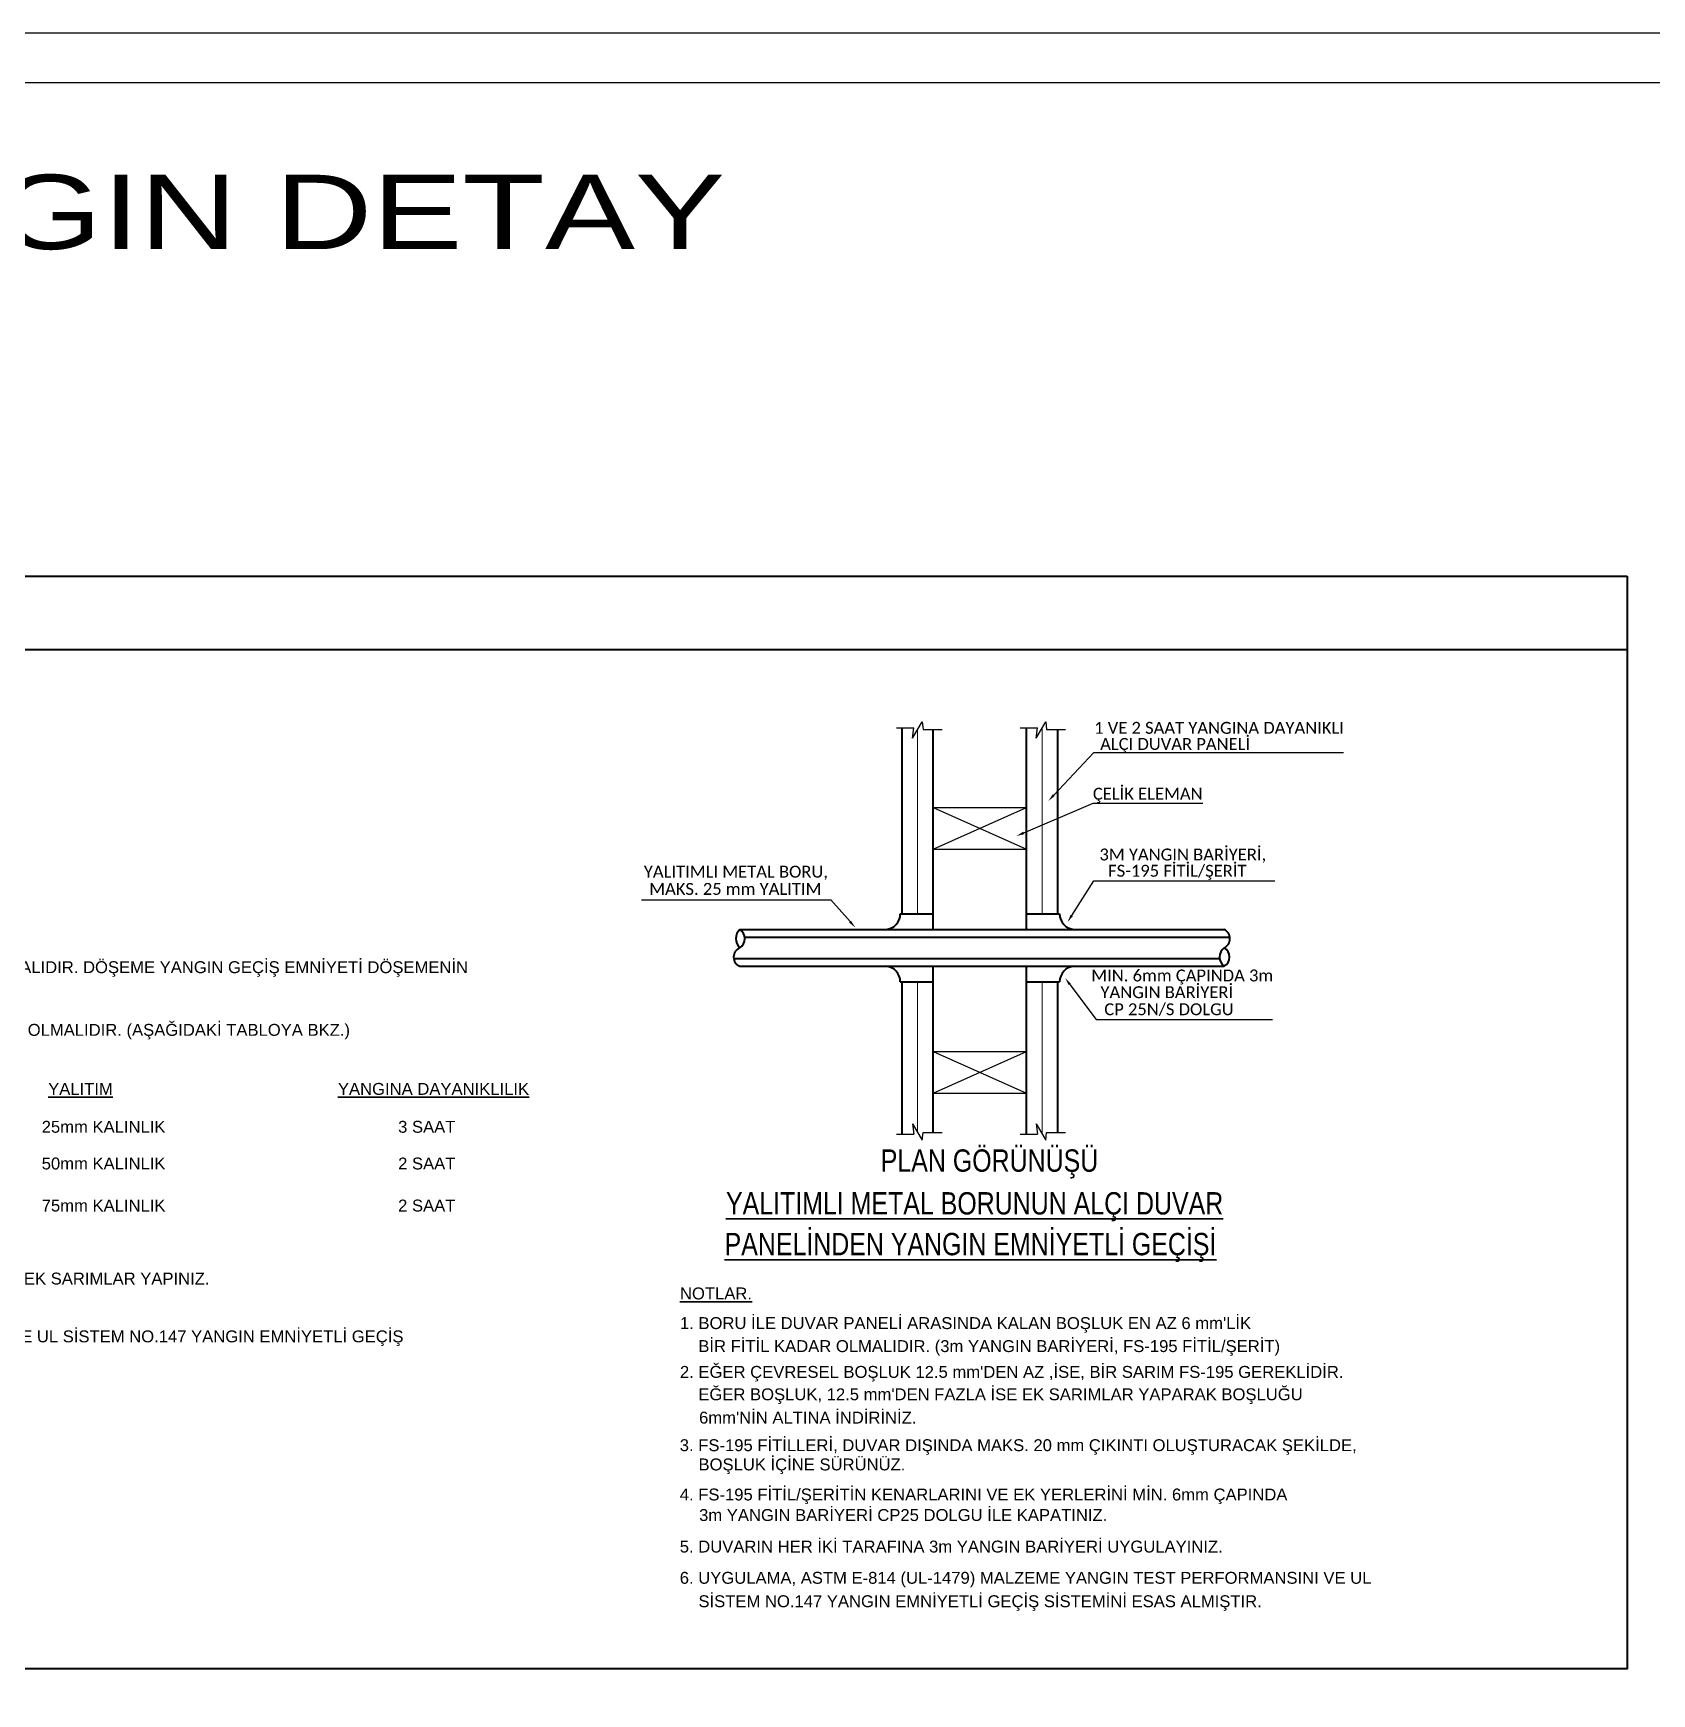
# Model space of a CAD drawing. Header units: centimetres. Extents: x 394264 to 551709, y 50011 to 59011.
# Drawn here: x 542932 to 546197, y 55663 to 59011 of the extents above; entities that cross this region are included whole.
import ezdxf
from ezdxf.enums import TextEntityAlignment as Align

# ---------------------------------------------------------------- set-up
doc = ezdxf.new("R2010")
doc.units = ezdxf.units.CM
doc.linetypes.add('DASHDOT', pattern=[25.4, 12.7, -6.35, 0, -6.35])
for name, color, linetype, lineweight in [('0-KRCN-IST-YAZI', 81, 'Continuous', 30), ('0-KRCN-YNG-DETAY-13', 21, 'Continuous', 25), ('0-KRCN-YNG-DETAY-25', 4, 'Continuous', 25), ('0-KRCN-YNG-DETAY-40', 3, 'Continuous', 40), ('0-KRCN-YNG-DETAY-YAZI', 71, 'Continuous', 35), ('0-KRCN-YNG-DETAY-ÇERÇEVE', 71, 'Continuous', 40), ('0-KRCN-YNG-YAZI', 71, 'Continuous', 35), ('0-KRCN-Z-ANTET', 71, 'Continuous', 30)]:
    doc.layers.add(name, color=color, linetype=linetype, lineweight=lineweight)
doc.styles.add('KATMAN YAZI STİLİ', font='calibri.ttf')
doc.styles.get("Standard").update_dxf_attribs({"font": 'arial.ttf'})
doc.styles.add('TROMANT', font='arial.ttf', dxfattribs={"width": 0.8})

# ---------------------------------------------------------------- blocks, each defined once
blk = doc.blocks.new('G$CC0866DBE')
at = {"layer": '0-KRCN-YNG-DETAY-13', "linetype": 'DASHDOT', "lineweight": 0, "ltscale": 20}
for p, q in [((4093.7, -340.6, 58309.8), (4093.7, -154.9, 58309.8)), ((4219.4, -340.6, 58309.8), (4219.4, -152.9, 58309.8)), ((4093.7, -560.7, 58309.8), (4093.7, -409, 58309.8)), ((4219.4, -562.8, 58309.8), (4219.4, -409, 58309.8))]:
    blk.add_line(p, q, dxfattribs=at)
at = {"layer": '0-KRCN-YNG-DETAY-13'}
for p, q in [((4231.1, -220.8, 58309.8), (4271.4, -177.7, 58309.8)), ((4271.4, -177.7, 58309.8), (4523.2, -177.7, 58309.8)), ((4200.8, -258.9, 58309.8), (4270.6, -229.1, 58309.8)), ((4270.6, -229.1, 58309.8), (4381.2, -229.1, 58309.8)), ((4249.1, -342.1, 58309.8), (4271.4, -307.1, 58309.8)), ((4271.4, -307.1, 58309.8), (4454, -307.1, 58309.8)), ((3815.4, -326.4, 58309.8), (4006.1, -326.4, 58309.8)), ((4006.1, -326.4, 58309.8), (4025.6, -348.3, 58309.8)), ((4247.3, -411.6, 58309.8), (4273.8, -446.9, 58309.8)), ((4273.8, -446.9, 58309.8), (4451.7, -446.9, 58309.8))]:
    blk.add_line(p, q, dxfattribs=at)
for points in [[(4232, -221.7, 58309.8), (4230.1, -219.9, 58309.8), (4225.6, -226.7, 58309.8)], [(4201.3, -260.2, 58309.8), (4200.2, -257.7, 58309.8), (4193.4, -262.1, 58309.8)], [(4026.6, -347.5, 58309.8), (4024.6, -349.2, 58309.8), (4030.9, -354.3, 58309.8)], [(4250.3, -342.8, 58309.8), (4248, -341.4, 58309.8), (4244.9, -348.9, 58309.8)], [(4246.2, -412.4, 58309.8), (4248.3, -410.8, 58309.8), (4242.5, -405.2, 58309.8)]]:
    blk.add_solid(points, dxfattribs=at)
at = {"layer": '0-KRCN-YNG-DETAY-25'}
for p, q in [((4088.7, -163.5, 58309.8), (4098.4, -146.8, 58309.8)), ((4098.4, -146.8, 58309.8), (4099.3, -154.7, 58309.8)), ((4213.3, -163.5, 58309.8), (4222.9, -146.8, 58309.8)), ((4222.9, -146.8, 58309.8), (4223.8, -154.7, 58309.8)), ((4072.5, -153, 58309.8), (4089.9, -153, 58309.8)), ((4088.7, -163.5, 58309.8), (4089.9, -153, 58309.8)), ((4099.3, -154.7, 58309.8), (4118.4, -154.7, 58309.8)), ((4197.1, -153, 58309.8), (4214.5, -153, 58309.8)), ((4213.3, -163.5, 58309.8), (4214.5, -153, 58309.8)), ((4223.8, -154.7, 58309.8), (4243, -154.7, 58309.8)), ((4109.4, -233.4, 58309.8), (4203.7, -275.4, 58309.8)), ((4109.4, -275.4, 58309.8), (4203.7, -233.4, 58309.8)), ((4109.4, -233.4, 58309.8), (4203.7, -233.4, 58309.8)), ((4109.4, -275.4, 58309.8), (4203.7, -275.4, 58309.8)), ((4109.4, -479.4, 58309.8), (4203.7, -479.4, 58309.8)), ((4109.4, -521.4, 58309.8), (4203.7, -479.4, 58309.8)), ((4109.4, -479.4, 58309.8), (4203.7, -521.4, 58309.8)), ((4109.4, -521.4, 58309.8), (4203.7, -521.4, 58309.8)), ((4088.7, -552.1, 58309.8), (4089.9, -562.7, 58309.8)), ((4088.7, -552.1, 58309.8), (4098.4, -568.8, 58309.8)), ((4213.3, -552.1, 58309.8), (4222.9, -568.8, 58309.8)), ((4213.3, -552.1, 58309.8), (4214.5, -562.7, 58309.8)), ((4072.5, -562.7, 58309.8), (4089.9, -562.7, 58309.8)), ((4098.4, -568.8, 58309.8), (4099.3, -561, 58309.8)), ((4099.3, -561, 58309.8), (4118.4, -561, 58309.8)), ((4197.1, -562.7, 58309.8), (4214.5, -562.7, 58309.8)), ((4222.9, -568.8, 58309.8), (4223.8, -561, 58309.8)), ((4223.8, -561, 58309.8), (4243, -561, 58309.8))]:
    blk.add_line(p, q, dxfattribs=at)
at = {"layer": '0-KRCN-YNG-DETAY-40'}
for p, q in [((4078, -340.6, 58309.8), (4078, -153, 58309.8)), ((4109.4, -356.3, 58309.8), (4109.4, -154.7, 58309.8)), ((4203.7, -356.3, 58309.8), (4203.7, -153, 58309.8)), ((4235.1, -340.6, 58309.8), (4235.1, -154.7, 58309.8)), ((4076.3, -340.6, 58309.8), (4109.4, -340.6, 58309.8)), ((4203.7, -340.6, 58309.8), (4236.9, -340.6, 58309.8)), ((3914.4, -356.3, 58309.8), (4402.9, -356.3, 58309.8)), ((3919.3, -364, 58309.8), (4408.6, -364, 58309.8)), ((3908.3, -385.6, 58309.8), (4398.2, -385.6, 58309.8)), ((3914.4, -393.4, 58309.8), (4402.9, -393.4, 58309.8)), ((3914.4, -393.4, 58309.8), (4402.9, -393.4, 58309.8)), ((4109.4, -561, 58309.8), (4109.4, -393.4, 58309.8)), ((4203.7, -562.7, 58309.8), (4203.7, -393.4, 58309.8)), ((4076.3, -409, 58309.8), (4109.4, -409, 58309.8)), ((4078, -562.7, 58309.8), (4078, -409, 58309.8)), ((4203.8, -409, 58309.8), (4236.9, -409, 58309.8)), ((4235.1, -561, 58309.8), (4235.1, -409, 58309.8))]:
    blk.add_line(p, q, dxfattribs=at)
for centre, radius, start, end in [((4060.5, -340.5, 58309.8), 15.8, 274.7561, 359.5591), ((4252.7, -340.5, 58309.8), 15.8, 180.4409, 265.2439), ((3923.2, -365.5, 58309.8), 12.8, 133.4447, 226.5553), ((3908.4, -365.5, 58309.8), 11.1, 302.9094, 57.0906), ((4398.3, -365.5, 58309.8), 10.4, 296.4103, 63.5897), ((3918.2, -384.1, 58309.8), 10, 112.2795, 247.7205), ((4409.5, -384.1, 58309.8), 11.4, 125.5461, 234.4539), ((4397.6, -384.1, 58309.8), 10.7, 299.8925, 60.1075), ((4060.5, -409.1, 58309.8), 15.8, 0.4409, 85.2439), ((4252.7, -409.1, 58309.8), 15.8, 94.7561, 179.5591)]:
    blk.add_arc(centre, radius, start, end, dxfattribs=at)
at = {"layer": '0-KRCN-YNG-DETAY-ÇERÇEVE'}
blk.add_line((0, -73.9), (4809.1, -73.9), dxfattribs=at)
blk.add_lwpolyline([(4809.1, 0), (4809.1, -1101.8), (0, -1101.8), (0, 0)], close=True, dxfattribs=at)
at = {"layer": '0-KRCN-YNG-DETAY-YAZI', "style": 'KATMAN YAZI STİLİ'}
for s, p in [('1 VE 2 SAAT YANGINA DAYANIKLI', (4397.7, -153, 58309.8)), (' ALÇI DUVAR PANELİ', (4351.3, -169.2, 58309.8)), ('ÇELİK ELEMAN', (4325.8, -219.4, 58309.8)), ('YALITIMLI METAL BORU,', (3910.5, -299.1, 58309.8)), ('MIN. 6mm ÇAPINDA 3m ', (4362.7, -403.9, 58309.8))]:
    blk.add_text(s, height=11.998, dxfattribs=at).set_placement(p, align=Align.MIDDLE)
for s, p in [('3M YANGIN BARİYERİ,', (4277.1, -286.7, 58309.8)), ('FS-195 FİTİL/ŞERİT', (4285.9, -303.1, 58309.8)), ('MAKS. 25 mm YALITIM', (3823.1, -321.4, 58309.8)), (' YANGIN BARİYERİ', (4273.9, -425.5, 58309.8)), ('CP 25N/S DOLGU', (4282, -442.7, 58309.8))]:
    blk.add_text(s, height=11.998, dxfattribs=at).set_placement(p)
at = {"layer": '0-KRCN-YNG-YAZI'}
for s, height, p in [('1. DUVAR YANGIN GEÇİŞ EMNİYETİ DUVARIN HER İKİ TARAFINDA DA UYGULANMALIDIR. DÖŞEME YANGIN GEÇİŞ EMNİYETİ DÖŞEMENİN', 11.9968, (2529.6, -400.3, -108.5)), ('2. ÇEVRESEL BOŞLUK, FS-195 FİTİL/ŞERİTİN MİN. SAYISINI ALACAK BÜYÜKLÜKTE OLMALIDIR. (AŞAĞIDAKİ TABLOYA BKZ.)', 11.9968, (2529.6, -463.5, -108.5)), ('%%UYALITIM', 12, (3217, -523, -108.5)), ('%%UYANGINA DAYANIKLILIK', 11.997, (3509.2, -523, -108.5)), ('25mm KALINLIK', 11.997, (3210.5, -561.2, -108.5)), ('3 SAAT', 12, (3569.9, -561.2, -108.5)), ('50mm KALINLIK', 11.997, (3210.5, -598.2, -108.5)), ('2 SAAT', 12, (3569.9, -598.2, -108.5)), ('75mm KALINLIK', 11.997, (3210.5, -640.6, -108.5)), ('2 SAAT', 12, (3569.9, -640.6, -108.5)), ("4. EĞER ÇEVRESEL BOŞLUK 12,5mm'DEN BÜYÜKSE, FS-195'İ SARDIKTAN SONRA EK SARIMLAR YAPINIZ.", 11.997, (2529.6, -714.2, -108.5)), ('%%UNOTLAR.', 12, (3854.1, -729.2, 58309.8)), ("1. BORU İLE DUVAR PANELİ ARASINDA KALAN BOŞLUK EN AZ 6 mm'LİK ", 11.997, (3854.1, -759.1, 58309.8)), ('6. UYGULAMA, ASTM E-814 (UL-1479) MALZEME YANGIN TEST PERFORMANSINI VE UL SİSTEM NO.147 YANGIN EMNİYETLİ GEÇİŞ', 11.9968, (2529.6, -772.5, -108.5)), ('BİR FİTİL KADAR OLMALIDIR. (3m YANGIN BARİYERİ, FS-195 FİTİL/ŞERİT)', 11.997, (3872.6, -782.3, 58309.8)), ("2. EĞER ÇEVRESEL BOŞLUK 12.5 mm'DEN AZ ,İSE, BİR SARIM FS-195 GEREKLİDİR. ", 11.997, (3854.1, -808.3, 58309.8)), ("EĞER BOŞLUK, 12.5 mm'DEN FAZLA İSE EK SARIMLAR YAPARAK BOŞLUĞU ", 11.997, (3872.6, -830.9, 58309.8)), (" 6mm'NİN ALTINA İNDİRİNİZ.", 11.997, (3868.7, -854.4, 58309.8)), ('3. FS-195 FİTİLLERİ, DUVAR DIŞINDA MAKS. 20 mm ÇIKINTI OLUŞTURACAK ŞEKİLDE,', 11.997, (3853.9, -882.2, 58309.8)), ('BOŞLUK İÇİNE SÜRÜNÜZ.', 11.997, (3872.8, -901.6, 58309.8)), ('4. FS-195 FİTİL/ŞERİTİN KENARLARINI VE EK YERLERİNİ MİN. 6mm ÇAPINDA ', 11.997, (3853.9, -931.9, 58309.8)), ('3m YANGIN BARİYERİ CP25 DOLGU İLE KAPATINIZ.', 11.997, (3873.4, -952.6, 58309.8)), ('5. DUVARIN HER İKİ TARAFINA 3m YANGIN BARİYERİ UYGULAYINIZ.', 11.997, (3853.9, -984.4, 58309.8)), ('6. UYGULAMA, ASTM E-814 (UL-1479) MALZEME YANGIN TEST PERFORMANSINI VE UL ', 11.997, (3853.9, -1015.9, 58309.8)), (' SİSTEM NO.147 YANGIN EMNİYETLİ GEÇİŞ SİSTEMİNİ ESAS ALMIŞTIR.', 11.997, (3868.1, -1039.5, 58309.8))]:
    blk.add_text(s, height=height, dxfattribs=at).set_placement(p)
at = {"layer": '0-KRCN-YNG-YAZI', "style": 'TROMANT', "width": 0.8}
for s, p in [('PLAN GÖRÜNÜŞÜ', (4056.6, -600.5, 58309.8)), ('%%UYALITIMLI METAL BORUNUN ALÇI DUVAR', (3900.5, -643.6, 58309.8)), ('%%UPANELİNDEN YANGIN EMNİYETLİ GEÇİŞİ', (3899.1, -684.7, 58309.8))]:
    blk.add_text(s, height=22.496, dxfattribs=at).set_placement(p)
blk = doc.blocks.new('*U224')
at = {"layer": '0-KRCN-YNG-DETAY-ÇERÇEVE', "xscale": 2, "yscale": 2, "zscale": 2}
blk.add_blockref('G$CC0866DBE', (0, 0), dxfattribs=at)

msp = doc.modelspace()

# ---------------------------------------------------------------- linework, layer by layer
at = {"layer": '0-KRCN-Z-ANTET'}
for points in [[(394264.1, 50011.3), (551709.3, 50011.3), (551709.3, 59011.3), (394264.1, 59011.3)], [(536428.4, 50111.3), (549519.3, 50111.3), (549519.3, 58911.3), (536428.4, 58911.3)]]:
    msp.add_lwpolyline(points, close=True, dxfattribs=at)

# ---------------------------------------------------------------- block references
at = {"layer": '0-KRCN-YNG-DETAY-ÇERÇEVE'}
msp.add_blockref('*U224', (536528.4, 57916.7), dxfattribs=at)

# ---------------------------------------------------------------- texts
at = {"layer": '0-KRCN-IST-YAZI', "style": 'TROMANT', "width": 1.3}
msp.add_text('YANGIN DETAY', height=150, dxfattribs=at).set_placement((542299.5, 58575.9))

doc.saveas('drawing.dxf')
